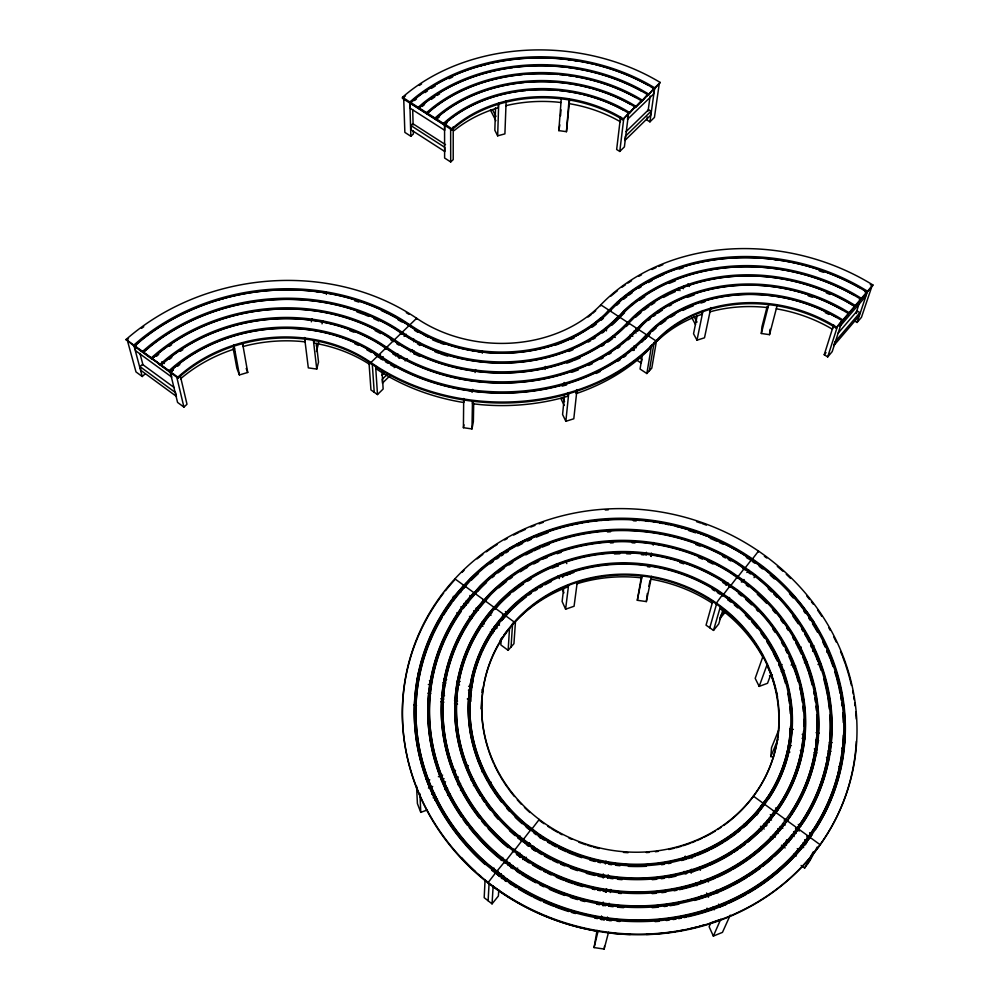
<?xml version="1.0" encoding="UTF-8"?>
<svg xmlns="http://www.w3.org/2000/svg" width="999" height="999" viewBox="0 0 999 999"><rect width="100%" height="100%" fill="white"/><g stroke="black" fill="none" stroke-linecap="round" stroke-linejoin="round"><path stroke-width="1.5" d="M453.221 126.786L453.209 159.64L450.699 161.95L444.617 158.029L444.567 123.913L448.676 120.392A135.04 104.92 4.7 0 1 623.376 110.04L629.208 113.449L634.989 106.905L629.208 113.449M453.334 600.874L453.334 596.291M454.895 579.707L454.907 578.846L463.736 585.277L457.367 593.381A216.471 200.324 15.7 0 0 463.986 843.081M460.502 612.237L460.527 609.203M460.664 592.457L460.689 589.422L466.72 582.829M473.701 403.184L473.364 421.678L471.978 428.921L463.411 427.697L463.698 398.489M463.836 398.876L463.811 402.497L461.625 402.172A191.833 152.298 2.9 0 1 380.769 371.828L376.498 369.006L376.336 366.546M463.923 588.061L463.923 587.2M453.509 600.624A214.885 198.863 15.7 0 1 458.591 594.193L471.516 579.208A215.085 199.001 15.6 0 1 743.131 554.32L759.477 565.496A215.085 199.001 15.6 0 1 814.36 827.984L808.303 837.037L814.01 828.658A214.885 198.863 15.7 0 0 837.437 775.361M465.896 585.052L464.897 586.987M471.978 428.921L472.465 401.273M472.602 401.348L472.564 403.758L481.356 404.695A191.833 152.298 2.9 0 0 559.74 398.476L567.994 396.191L568.356 392.582M470.866 701.348L471.041 693.893M512.874 868.705L504.595 861.837L496.79 871.39L505.606 878.608A214.885 198.863 15.7 0 0 802.11 845.142L807.704 837.587L802.459 844.467A215.085 199.001 15.6 0 1 505.656 877.959L488.299 864.422A215.085 199.001 15.6 0 1 458.603 593.331L464.885 586.113L473.763 592.569L467.807 599.412A203.222 187.974 15.6 0 0 496.565 855.319L512.937 868.044A203.222 187.974 15.6 0 0 792.707 836.65L803.983 821.141A203.222 187.974 15.6 0 0 752.759 572.914L737.287 562.3A203.222 187.974 15.6 0 0 479.995 586.001L467.794 600.262A203.034 187.849 15.6 0 0 435.826 764.422M473.763 592.569L473.738 593.431L479.97 586.863A203.034 187.849 15.6 0 1 737.025 563.161L752.484 573.776A203.034 187.849 15.6 0 1 803.646 821.827L793.218 836.225M463.511 608.154A201.448 186.376 15.6 0 1 469.031 601.073L481.131 586.913A201.636 186.513 15.6 0 1 736.5 563.361L751.86 573.901A201.636 186.513 15.6 0 1 802.609 820.229L796.89 828.733L797.227 828.046L787.187 820.753L781.705 827.834A189.785 175.512 15.6 0 1 521.128 856.88L505.856 845.079A189.785 175.512 15.6 0 1 478.284 606.318L489.647 593.731A189.785 175.512 15.6 0 1 730.606 571.391L745.092 581.356A189.785 175.512 15.6 0 1 792.269 813.411L786.288 822.177M472.627 683.491L472.702 680.494L471.128 689.422M474.138 595.142L474.912 593.418L483.803 599.887L478.259 607.167A189.61 175.387 15.6 0 0 459.64 787.05M475.724 592.569L474.925 594.293M482.28 353.246L482.342 350.774M495.529 107.692L494.842 130.27L497.664 135.839L504.907 133.866L506.143 100.812M498.376 104.995L498.289 107.717A127.01 98.913 4.7 0 0 454.046 130.657M497.664 135.839L498.726 102.797M478.671 761.75L478.771 758.765L482.367 767.619L482.192 772.052M456.805 644.855A188.024 173.926 15.6 0 0 506.893 844.555L522.015 856.243A188.024 173.926 15.6 0 0 780.094 827.484L790.896 812.512A188.199 174.038 15.6 0 0 744.193 582.355L729.819 572.464A188.199 174.038 15.6 0 0 490.784 594.642L479.495 607.979M484.99 600.749L484.965 601.598L485.014 600.761L493.918 607.242L488.773 614.098A176.186 162.949 15.6 0 0 464.76 764.535M481.73 699.874L481.031 708.791M481.993 692.382L482.105 689.385M485.564 600.973L485.589 600.124M481.156 768.631L481.293 764.959M494.742 608.541L494.705 609.39L500.437 603.271A174.613 161.476 15.6 0 1 509.989 594.38M495.079 608.965L500.474 602.422A174.775 161.588 15.6 0 1 723.101 581.618L736.475 590.871A174.775 161.588 15.6 0 1 779.232 804.819L769.467 818.019A174.775 161.588 15.6 0 1 530.207 844.505L516.171 833.703A174.775 161.588 15.6 0 1 490.047 614.073L495.117 608.116L504.07 614.635L499.313 621.053A162.775 150.512 15.5 0 0 468.931 722.814M495.467 608.553L495.504 607.704M485.089 879.62L484.19 897.676L492.045 903.858L498.364 896.053L498.801 890.022M490.609 786.375L490.834 781.93M842.906 741.758L842.769 744.18L844.617 740.484M487.899 882.879L495.779 872.626L487.2 865.646A216.671 200.462 15.6 0 1 457.38 592.519L470.392 578.296A216.671 200.462 15.6 0 1 743.905 553.259L752.272 558.716L751.985 559.602L758.503 551.073L758.241 551.947M501.186 639.01L500.861 644.954L508.141 650.299L513.936 643.693L515.484 621.415M488.111 900.761L489.035 884.277M505.457 615.322L500.599 621.041A161.351 149.151 15.5 0 0 525.337 823.601L538.274 833.516A161.351 149.151 15.5 0 0 758.566 809.29L767.619 797.152A161.351 149.151 15.5 0 0 728.708 599.425L716.333 590.846A161.351 149.151 15.5 0 0 510.214 610.227L505.407 616.158L510.164 611.063A161.201 149.051 15.5 0 1 526.523 596.728M492.045 903.858L493.169 885.951M508.141 650.299L509.54 628.134M496.753 872.04L495.504 870.329M495.779 872.626L495.716 873.313L491.683 870.141M511.051 646.99L512.612 623.289M514.21 622.901L514.273 622.065L505.282 615.509M498.101 873.039L498.139 872.389M789.897 735.351L790.534 726.261M569.567 100.375L566.458 131.681L558.803 130.607L561.301 98.439M560.526 115.809L560.988 109.803M773.551 756.98L770.841 756.58L771.515 747.689L778.496 730.569M504.532 860.426L504.582 859.764M504.545 862.512L504.57 861.875M460.889 611.8A201.448 186.376 15.6 0 0 497.614 854.782L505.556 861.263L513.336 851.148L513.274 851.822L512.475 851.185M545.142 369.43L545.379 366.433M797.227 828.046L791.071 836.288A201.448 186.376 15.6 0 1 513.848 867.382L497.652 854.108A201.636 186.513 15.6 0 1 469.043 600.224L474.163 594.293M566.458 131.681L569.143 98.701M569.13 99.513L568.793 103.584A127.01 98.913 4.7 0 1 618.643 120.779L620.329 121.766L620.804 117.732M767.132 306.606L761.937 326.823L761.325 333.491L769.53 334.653L770.004 329.308M539.81 548.526L540.072 545.516M513.536 849.949L513.598 849.275M484.44 601.398L479.52 607.13A188.199 174.038 15.6 0 0 506.943 843.868L514.298 850.574L522.027 840.509L529.258 845.803A176.361 163.062 15.6 0 0 770.753 819.055L775.861 812.499L785.838 819.754M515.084 851.148L514.373 849.874M564.41 395.991L562.587 414.498L565.859 421.303L573.801 418.768L576.985 389.56M800.561 753.733A174.613 161.476 15.6 0 1 778.92 805.519L769.155 818.718A174.613 161.476 15.6 0 1 530.132 845.179L522.552 838.86M522.976 839.947L530.656 829.944L537.325 834.802A162.937 150.624 15.5 0 0 759.852 810.314L764.585 804.282L774.525 811.525L774.213 812.224M565.859 421.303L568.681 393.668M523.488 840.321L523.563 839.647M576.485 389.997L576.086 393.606L578.096 392.957A191.833 152.298 2.9 0 0 646.977 351.448L650.249 348.114L650.661 345.654M529.308 845.878L529.607 843.243L527.647 845.641M531.443 828.521L531.356 829.207L525.262 824.3A161.201 149.051 15.5 0 1 481.78 652.609M531.83 829.57L531.905 828.883M563.748 587.712L562.125 601.498L565.609 609.203L574.075 606.243L577.285 581.855M533.229 848.888L533.541 846.265L531.593 848.675M533.503 850.149L533.866 847.202M620.554 116.796L616.658 149.5L619.767 151.436L624.387 146.903L628.596 113.099L622.789 119.668A125.05 97.178 4.7 0 0 451.898 129.907L444.43 125.137L447.003 122.815M600.674 305.844L600.799 304.832A206.231 170.954 14.9 0 1 872.901 284.977L867.207 292.22L859.165 287.5A194.118 160.876 14.9 0 0 615.734 305.294L605.781 315.185A139.286 110.24 2.9 0 1 414.523 329.283L401.71 320.941A202.947 170.554 -8.6 0 0 141.783 339.935L134.828 345.829L135.102 346.84L142.782 352.447L149.375 346.865A191.583 161.026 -8.6 0 1 395.354 328.758L408.179 337.15A149.288 118.207 2.9 0 0 613.573 321.89L623.513 311.963A183.254 151.91 14.9 0 1 853.845 295.017M619.767 151.436L623.738 118.744M650.936 556.281L651.298 553.271M607.042 920.091L607.417 917.032M608.716 906.305L609.09 903.246M610.389 892.519L610.764 889.46M651.273 556.455L651.635 553.434M597.04 930.406L594.08 947.576L604.158 949.05L604.507 946.178M641.483 576.248L637.325 600.287L646.353 601.585L647.34 593.506M653.209 545.142L653.533 542.532M565.609 609.203L568.606 584.852M601.111 919.043L601.498 915.958M602.822 905.156L603.209 902.072M646.016 555.357L646.39 552.285M601.311 919.742L601.698 916.645M603.034 905.806L603.408 902.709M605.894 892.045L606.268 888.985M607.579 878.321L607.954 875.261M606.281 891.92L606.655 888.86M607.979 878.146L608.354 875.087M628.396 112.987L627.472 119.368L653.471 94.131L654.233 88.711M602.897 876.722L603.246 873.95M540.209 838.124L540.584 835.152M634.577 106.668L634.852 107.979M606.343 330.919L606.73 327.884M609.015 310.202L604.607 315.422A137.825 109.128 2.9 0 1 415.397 329.383L402.597 321.041A204.258 171.716 -8.6 0 0 141.071 340.159L135.127 345.154M635.589 107.268L641.346 100.749L640.734 100.375L641.196 101.836L635.589 107.268L629.358 103.609A146.266 113.661 4.7 0 0 440.596 114.723L435.976 118.669L435.989 119.755L443.431 124.513L447.727 120.817A136.251 105.906 4.7 0 1 525.949 90.472M610.814 311.051L610.938 310.052M641.196 101.836L641.346 100.749M641.957 101.099L647.664 94.63L641.957 101.099L635.289 97.215A157.492 122.402 4.7 0 0 432.53 109.053L427.547 113.287L427.56 114.373L434.99 119.118L439.647 115.147A147.465 114.635 4.7 0 1 524.175 82.492M617.857 317.632L623.651 310.964A183.416 151.985 14.9 0 1 854.17 294.006L861.425 298.339L861.088 299.338L853.508 294.88A181.993 150.799 14.9 0 0 624.712 311.713L614.772 321.653A150.749 119.331 2.9 0 1 407.28 337.063L394.443 328.659A190.26 159.865 -8.6 0 0 150.1 346.653L143.556 352.185L143.819 353.196L151.561 358.828L157.705 353.596A178.921 150.362 -8.6 0 1 388.062 336.526L400.899 344.955A160.739 127.31 2.9 0 0 622.577 328.384L632.504 318.406A171.154 141.846 14.9 0 1 848.163 302.422L854.957 306.468L860.364 300.175L860.701 299.176L859.789 298.614L859.452 299.6L860.364 300.175M648.264 94.992L653.97 88.524L648.264 94.992L646.84 94.131M618.181 317.295L618.306 316.283L610.102 310.914M624.562 312.724L619.268 318.007L619.405 317.008L627.672 322.402L627.534 323.414M619.28 318.019L619.417 317.02M647.265 116.97L646.852 119.967L649.937 121.853L654.432 117.432L659.153 84.453M648.089 110.976L650.149 95.979M619.954 317.32L620.092 316.321M652.921 87.912L652.772 88.998L653.821 89.61M651.086 111.201L650.499 115.409L624.85 140.497L625.362 136.326L651.086 111.201L648.601 109.678L626.086 131.643M649.937 121.853L654.707 87.812L660.227 82.467A191.184 148.664 4.7 0 0 402.472 97.278L402.51 98.377L409.865 103.072L412.437 100.787M660.227 82.467L654.545 88.899L651.385 86.988M627.035 323.926L627.172 322.927M628.646 324.138L628.771 323.127L637.062 328.546L636.912 329.545M629.133 323.614L629.283 322.615M636.238 330.244L636.4 329.245M637.325 330.981L642.744 324.65A157.755 130.669 14.9 0 1 842.095 309.777L848.363 313.524L848.051 314.523L842.557 320.904L836.338 317.295A145.642 120.629 14.9 0 0 651.823 331.156L641.932 341.221A185.177 146.653 2.9 0 1 385.289 360.676L372.39 352.147A152.26 127.872 -8.5 0 0 175.237 366.945L170.017 371.453L177.572 402.422L183.928 407.093L187 404.27L180.295 375.824M638.498 328.933L638.024 330.269M642.245 355.594L640.072 369.043L646.84 373.526L651.798 368.132L656.668 339.747M646.478 334.702L646.316 335.701L646.49 334.715L638.186 329.283L632.842 334.677A173.701 137.537 2.9 0 1 392.669 352.759L379.795 344.268A164.922 138.524 -8.5 0 0 166.821 360.152L161.176 365.01L161.426 366.009L169.218 371.69L174.475 367.145A153.609 129.058 -8.5 0 1 373.326 352.21L386.226 360.726A183.679 145.517 2.9 0 0 640.709 341.446L650.749 330.382A147.065 121.803 14.9 0 1 837.012 316.408L842.881 319.917L842.557 320.904M647.427 336.426L647.602 335.439L655.956 340.896A134.965 111.776 14.9 0 1 836.613 327.197L866.857 291.995L865.184 296.978L839.884 326.461L841.071 322.764M647.752 335.277L647.589 336.276L649.625 334.203M646.84 373.526L651.598 345.204M649.325 370.816L654.133 342.47M170.442 372.277L173.464 369.68L170.255 372.44L178.084 378.146A140.971 118.419 -8.5 0 1 371.004 363.499A195.142 154.62 2.9 0 0 655.781 341.883L655.956 340.896A195.292 154.695 2.9 0 1 370.941 362.512A141.096 118.481 -8.5 0 0 177.847 377.16L170.017 371.453M558.803 130.607L559.84 124.838M678.059 290.547L678.533 287.937L680.019 290.659M683.328 288.773L683.865 285.839M475.049 372.54L475.624 369.555M472.065 392.37L472.639 389.373M417.994 680.544L417.545 682.916L417.382 678.933M463.411 427.697L463.973 424.8M637.325 600.287L642.182 575.849M697.202 315.572L693.543 333.766L696.99 340.172L704.495 337.812L710.888 307.567M702.609 310.589L701.847 314.323A136.938 113.636 14.9 0 0 656.83 341.383M696.99 340.172L702.884 311.451M648.851 586.263L650.049 580.456M646.353 601.585L651.56 576.323M709.789 310.726L710.314 308.241M605.394 863.96L606.056 861.088M603.196 877.996L603.846 875.149M594.08 947.576L598.164 930.756M304.558 337.525L308.316 367.869L316.758 369.068L318.519 362.088L316.421 343.843M316.446 351.511L318.693 342.62M316.371 346.141L317.12 343.169M322.028 323.863L322.777 320.904M311.301 321.828L312.075 318.818M761.325 333.491L768.868 303.921M604.158 949.05L608.541 932.267M769.53 334.653L777.259 305.07M712.737 601.248L706.043 625.174L713.511 630.406L718.743 623.938L722.702 610.476M715.921 603.746L722.389 594.855M709.777 627.784L716.57 603.92M722.602 596.003L722.839 595.167M768.681 798.763A162.775 150.512 15.5 0 0 729.37 599.263L723.226 594.805L729.882 586.113L729.645 586.95L729.407 585.776M713.511 630.406L720.416 606.593M720.416 616.708L719.779 618.868L725.586 611.713M729.632 586.962L729.882 586.113M730.119 587.287L730.369 586.438M775.911 812.674L780.281 806.418A176.186 162.949 15.6 0 0 737.125 590.709L730.494 585.913L737.1 577.272L736.85 578.121L736.375 576.76M786.862 821.44L791.945 814.11A189.61 175.387 15.6 0 0 744.829 582.217L737.712 577.072L744.292 568.468L744.018 569.343M743.031 568.668L743.293 567.807M744.879 568.294L751.435 559.74L751.161 560.601M745.004 570.029L745.266 569.168M749.899 559.777L750.174 558.916M842.145 320.766L832.192 351.636L827.696 356.918L824.237 354.72L833.666 324.875M832.904 328.097L833.69 325.637M754.095 577.634L755.019 574.725M655.781 341.883A134.853 111.713 14.9 0 1 836.3 328.184L836.613 327.197M827.696 356.918L837.224 327.11M841.932 320.642L836.3 328.184M847.914 313.249L848.051 314.523M848.301 313.386L849.088 312.687L842.769 308.891A159.178 131.856 14.9 0 0 641.683 323.888L631.78 333.903A172.352 136.463 2.9 0 1 393.531 351.823L380.656 343.344A166.408 139.785 -8.5 0 0 165.834 359.353L160.127 364.248L160.377 365.247L166.071 360.352A166.259 139.698 -8.5 0 1 380.719 344.343L393.581 352.822A172.203 136.401 2.9 0 0 631.63 334.902L641.52 324.887A159.041 131.793 14.9 0 1 842.457 309.89M160.377 365.247L152.335 358.579L158.441 353.384A177.585 149.188 -8.5 0 1 387.137 336.438L400 344.88A162.225 128.434 2.9 0 0 623.788 328.159L633.703 318.169A169.867 140.734 14.9 0 1 847.814 302.31L853.87 305.906L854.22 307.33L848.763 313.674M854.22 307.33L853.87 305.906M854.957 306.468L855.281 305.482L848.488 301.436A171.291 141.92 14.9 0 0 632.654 317.407L622.727 327.385A160.876 127.36 2.9 0 1 400.861 343.956L387.999 335.527A179.083 150.449 -8.6 0 0 157.455 352.597L151.311 357.829L151.561 358.828M856.031 313.112L859.377 303.022M856.318 313.499L857.179 310.926L859.939 312.662L858.653 316.521L833.678 345.754L834.902 341.945L859.939 312.662M865.671 291.346L865.334 292.345L866.495 293.044L861.088 299.338M854.782 321.041L857.08 322.465L867.557 291.209L872.901 284.977M871.677 287.013L861.45 317.332L857.08 322.465M684.265 859.028L685.264 856.143M763.298 655.481L755.182 678.358L759.19 686.388L767.544 683.279L771.253 673.314M686.375 873.838L687.387 870.991M691.957 858.153L692.969 855.306L702.222 851.648M694.954 856.405L695.754 854.207M759.19 686.388L767.444 663.673M753.071 796.827L753.358 796.116L763.261 803.321L758.278 809.989A161.201 149.051 15.5 0 1 538.186 834.202L531.593 829.395L539.235 819.455L539.148 820.154A149.375 138.099 15.5 0 0 544.005 823.713M812.599 651.261L813.723 648.513M770.841 756.58L777.834 739.61M816.757 659.215L817.894 656.493M710.826 922.739L709.128 926.735L713.348 936.088L722.464 932.367L730.219 915.171M757.167 814.809L760.426 807.417M826.76 652.06L827.921 649.325M763.124 803.808L763.423 803.096M743.356 827.609A162.775 150.512 15.5 0 0 759.552 811.013L764.585 804.295M713.348 936.088L720.828 919.068M773.863 812.699L774.175 812M774.562 811.737L774.874 811.051M775.536 813.186L780.606 805.718A176.361 163.062 15.6 0 0 737.387 589.86L723.888 580.544A176.361 163.062 15.6 0 0 499.338 601.498L488.798 613.249A176.361 163.062 15.6 0 0 515.084 834.902L528.071 845.666M775.861 812.499L770.441 819.742A176.186 162.949 15.6 0 1 747.527 842.369M784.977 821.178L785.301 820.491M796.141 829.707L796.478 829.02M797.926 827.035L797.589 827.721L802.259 820.916A201.448 186.376 15.6 0 0 826.498 762.337M843.643 736.75L844.942 734.103L844.467 743.219L841.845 748.488M798.226 829.707L798.563 829.033L808.641 836.363M808.266 837.012L808.616 836.338L807.354 838.261M809.165 835.763L809.515 835.089M801.111 865.484L804.62 868.044L813.136 852.01M807.317 864.272L813.748 852.184M817.207 847.027L810.014 860.501L804.62 868.044M819.729 845.366L820.092 844.692L809.952 837.312L809.602 837.986L815.746 828.895A216.671 200.462 15.6 0 0 760.376 564.51L752.247 558.741M762.961 804.033L767.319 797.864A161.201 149.051 15.5 0 0 787.474 750.187M764.285 804.994L768.98 798.051A162.937 150.624 15.5 0 0 729.62 598.413L717.132 589.76A162.937 150.624 15.5 0 0 509.065 609.303L499.35 620.217A162.937 150.624 15.5 0 0 524.263 824.787L530.319 830.419M806.842 841.857L812.399 834.165M760.152 807.804L765.771 800.261M809.028 838.598L803.408 846.178A216.471 200.324 15.7 0 1 747.677 893.568M785.476 823.238L781.38 828.508A189.61 175.387 15.6 0 1 732.542 869.517M534.902 850.936L536.65 848.775M502.072 878.67L504.033 876.26M510.864 867.856L512.812 865.459M519.655 857.055L521.603 854.657M528.434 846.253L530.394 843.843M505.244 881.143L507.192 878.733M522.802 859.49L524.762 857.092M720.729 615.634L724.612 610.851M515.734 870.466L517.669 868.069M524.475 859.677L526.423 857.279M499.375 876.148L501.311 873.763M508.091 865.446L510.027 863.074M516.808 854.744L518.743 852.372M746.827 572.477L748.738 570.142M518.419 855.706L520.342 853.333M527.097 845.054L529.02 842.681M741.295 581.93L743.268 579.52M501.286 878.046L503.234 875.648M727.647 599.875L729.595 597.489M742.22 581.967L744.168 579.582M492.082 870.466L494.03 868.094M500.824 859.802L502.759 857.429M518.281 838.473L520.217 836.101M725.836 585.002L727.809 582.592M495.317 872.989L497.265 870.616M512.774 851.635L514.71 849.25M521.503 840.946L523.439 838.573M728.895 587.125L730.868 584.702M505.556 861.263L506.618 862.062M496.128 873.613L498.064 871.24M504.857 862.936L506.793 860.564M522.302 841.57L524.238 839.197M507.305 630.631L508.816 628.846M501.461 620.804L505.057 616.558M491.883 612.699L490.01 614.909A174.613 161.476 15.6 0 0 481.53 626.448M824.237 354.72L826.036 352.61M838.124 333.167L857.179 310.926M504.033 615.484L509.015 610.152A162.775 150.512 15.5 0 1 716.895 590.609L723.226 594.792M502.235 619.717L508.204 612.999M645.491 336.588L650.586 331.381A146.94 121.753 14.9 0 1 836.7 317.395M644.904 339.161L649.974 333.716M493.881 608.091L499.3 602.347A176.186 162.949 15.6 0 1 723.651 581.393L730.481 585.913M483.778 600.736L489.61 594.592A189.61 175.387 15.6 0 1 730.356 572.252L737.712 577.072M477.497 591.545L481.106 587.762A201.448 186.376 15.6 0 1 486.513 582.579M606.306 313.873L611.425 308.529M464.722 585.039L470.367 579.158A216.471 200.324 15.7 0 1 743.643 554.133L751.997 559.577M645.654 335.589L640.859 340.459A183.828 145.579 2.9 0 1 386.163 359.74L373.264 351.211A153.746 129.121 -8.5 0 0 174.238 366.146L168.981 370.691L169.218 371.69M641.77 342.22L646.578 337.337M626.323 326.461L628.109 324.663M617.994 316.621L613.711 320.891A149.4 118.257 2.9 0 1 408.141 336.139L395.304 327.747A191.758 161.126 -8.6 0 0 149.113 345.854L142.52 351.436L142.782 352.447M618.93 318.369L614.635 322.652A150.637 119.281 2.9 0 1 611.7 325.349M609.74 310.314L614.56 305.544A195.379 161.988 14.9 0 1 859.502 287.637M368.918 361.538L370.954 389.96L377.497 394.555L383.141 389.023L382.043 371.066M387.637 374.013L382.23 379.308L382.467 383.117L390.01 375.711M394.13 367.657L396.291 365.534M410.364 351.773L412.525 349.65M405.107 360.914L407.267 358.803M381.755 375.349L383.928 373.226M399.076 358.429L401.248 356.306M395.791 356.156L397.964 354.046M378.296 357.005L380.507 354.87M380.981 358.866L383.179 356.73M404.108 336.413L406.318 334.278M377.884 355.794L370.941 362.512L371.004 363.499M408.978 325.686L402.185 332.267L402.222 333.266M385.339 349.063L387.55 346.928M628.134 113.986L649.887 92.919M622.789 119.668L628.271 114.061M443.431 124.513L443.431 123.414L447.727 119.73A136.364 105.944 4.7 0 1 624.088 109.291L629.345 112.363M444.567 123.913L451.898 128.821A125.137 97.215 4.7 0 1 622.914 118.581M127.647 341.421L135.989 371.928L142.245 376.511L145.33 373.751M403.733 99.163L404.857 132.392L410.839 136.251L413.374 133.991L413.286 130.969M161.426 366.009L161.563 364.66M435.989 119.755L439.523 116.721M176.498 396.453L140.996 370.467L139.96 366.596L142.457 364.373L174.363 387.687M410.789 125.487L444.805 147.365L444.83 151.561L410.914 129.72L410.789 125.487L412.824 123.676L445.529 144.68M142.245 376.511L133.804 345.092L140.809 339.148A204.445 171.816 -8.6 0 1 402.56 320.03L415.372 328.371A137.937 109.166 2.9 0 0 604.732 314.423L614.685 304.533A195.542 162.063 14.9 0 1 859.827 286.638L867.557 291.209M410.839 136.251L409.827 101.985L415.559 97.14A181.281 140.946 4.7 0 1 647.764 83.791L654.707 87.812M137.238 343.281L134.053 346.079L126.099 339.473A215.622 181.231 -8.6 0 1 416.633 318.269A127.835 101.161 2.9 0 0 600.799 304.832L608.99 310.19M512.837 67.57A169.905 132.13 4.7 0 0 423.576 103.859L418.194 108.391L410.839 103.709L410.814 102.61L416.496 97.802A179.957 139.91 4.7 0 1 647.077 84.54L654.557 88.899M180.532 378.846L182.218 377.397A143.132 120.417 -8.6 0 1 234.44 349.013L234.041 346.491M434.99 119.118L434.977 118.032L439.647 114.048A147.59 114.685 4.7 0 1 630.057 102.86L635.726 106.181M152.597 359.578L152.972 358.054M156.506 356.256L158.691 354.395M647.414 94.48L641.196 90.859A168.719 131.156 4.7 0 0 424.5 103.421L419.155 107.929L419.18 109.028L426.573 113.749L426.561 112.65L431.58 108.391A158.816 123.426 4.7 0 1 635.988 96.466L642.095 100.012M143.819 353.196L144.393 351.473M426.573 113.749L431.605 109.49A158.691 123.376 4.7 0 1 522.402 74.575M427.56 114.373L428.059 112.85M418.194 108.391L418.169 107.305L423.551 102.76A170.042 132.18 4.7 0 1 641.895 90.11L648.413 93.906M419.18 109.028L419.842 107.343M422.19 106.481L424.525 104.52M414.585 100.524L416.521 98.901M410.726 102.31L415.584 98.239A181.144 140.884 4.7 0 1 594.005 64.298M726.423 904.282L718.406 907.517A216.471 200.324 15.7 0 0 727.01 903.983M416.558 786.076L417.407 803.583L420.766 812.374L427.397 809.902M818.006 664.497L820.741 663.473M431.755 794.255L434.64 793.194M444.73 789.46L447.614 788.386M457.692 784.652L460.576 783.591M470.666 779.857L473.551 778.795M779.208 665.646L782.13 664.572M433.129 797.789L436.014 796.715M791.071 665.084L793.993 663.998M434.64 800.037L437.512 798.963M447.564 795.229L450.437 794.168M460.502 790.434L463.374 789.36M473.426 785.626L476.298 784.565M769.48 675.749L772.389 674.662M781.131 671.428L784.04 670.341M792.769 667.107L795.679 666.021M804.42 662.774L807.329 661.7M441.196 779.732L444.068 778.671M798.363 648.126L801.248 647.065M428.434 788.086L432.704 786.5M442.682 782.829L445.529 781.78M455.507 778.096L458.354 777.047M811.138 646.852L814.01 645.804M426.923 780.893L429.782 779.832M438.361 776.685L442.657 775.099M452.672 771.415L455.532 770.366M465.546 766.683L468.406 765.634M710.127 923.076L719.63 919.667M567.869 586.9L567.932 586.875A151.623 140.347 15.6 0 0 516.333 620.429M543.306 532.854L541.296 533.541A220.342 204.183 15.8 0 0 533.366 536.65M566.645 574.974L573.876 572.477M542.919 558.99L547.102 557.567M545.417 532.142L553.995 529.258M546.928 347.003L554.982 344.53M700.923 303.047L704.77 301.86M576.598 583.916L581.118 582.542A151.623 140.347 15.6 0 1 636.95 577.385L641.72 577.884M680.082 267.57L687.699 265.272M233.291 346.328L234.503 349.001M233.204 348.476L236.875 368.256L239.41 374.95L247.727 372.465L242.62 343.631M554.645 529.145L560.252 527.484A220.342 204.183 15.8 0 1 568.556 525.412M216.97 300.324L225.412 297.914M709.527 311.975L713.536 310.889A136.938 113.636 14.9 0 1 763.586 307.18L767.894 307.655M479.907 66.021L487.25 64.098M505.681 105.744L509.54 104.845A127.01 98.913 4.7 0 1 556.955 102.073L560.988 102.522M608.254 932.766L618.631 933.84A224.288 207.842 15.8 0 0 630.332 934.49M305.332 341.908L300.861 341.433A143.132 120.417 -8.6 0 0 247.427 345.379L243.007 346.516L242.345 342.769M645.779 521.066L648.726 521.378M568.156 59.615L575.886 60.689M773.064 259.24L781.33 260.402M316.471 291.483L324.987 292.682M473.051 350.724L481.705 351.948M649.113 520.829L658.229 522.127M647.514 566.67L649.987 567.02M443.643 679.045L446.653 679.482M457.18 680.993L460.189 681.43M790.346 728.983L793.368 729.42M816.058 732.692L819.093 733.129M429.433 680.669L432.442 681.093M442.982 682.617L445.991 683.054M456.543 684.565L459.552 685.002M468.593 686.301L471.603 686.738L471.516 690.684L468.431 690.247M802.209 734.365L805.231 734.802M428.334 684.465L431.418 684.914M802.072 738.323L805.082 738.761M815.634 740.271L818.656 740.709M829.207 742.232L832.217 742.669M427.834 693.206L430.869 693.643M441.496 695.179L444.53 695.616M467.295 698.9L470.329 699.337M788.373 745.192L791.42 745.629M814.31 748.925L817.357 749.362M828.034 750.898L831.093 751.348M440.846 698.701L443.893 699.138M454.52 700.674L457.567 701.111M800.336 750.536L803.396 750.973M814.085 752.509L817.145 752.959M440.896 701.76L443.918 702.197M454.52 703.721L457.542 704.158M786.875 751.648L789.922 752.085M826.448 757.354L829.495 757.791M413.836 705.082L416.533 705.469M838.735 766.383L841.445 766.77M606.805 862.387L616.995 863.873M601.261 919.242L604.233 919.679M607.192 920.116L610.152 920.541M776.273 308.803L776.335 308.816A136.938 113.636 14.9 0 1 830.656 328.196L832.517 329.32M650.973 579.17L651.036 579.183A151.623 140.347 15.6 0 1 710.426 602.022L712.449 603.371M597.914 931.23L595.342 930.843A224.288 207.842 15.8 0 1 498.926 890.596L493.793 886.762M646.703 95.217L647.514 95.717M863.685 290.035L867.207 292.22M402.472 97.278L409.827 101.985M410.814 102.61L418.169 107.305M419.155 107.929L426.561 112.65M427.547 113.287L434.977 118.032M435.976 118.669L443.431 123.414M416.296 330.307L418.194 331.543A133.079 105.569 2.9 0 0 421.466 333.504M746.39 557.492L748.726 559.015M635.614 329.133L638.186 330.819M633.578 331.306L636.151 332.992M630.269 334.565L632.829 336.251M390.634 339.697L392.932 341.196L392.882 340.197M396.578 343.606L398.888 345.117M633.728 346.129L636.251 347.789M612.774 335.801L615.309 337.462M631.73 348.276L634.253 349.937M631.218 348.813L633.753 350.474M639.323 357.63L641.857 359.29L641.233 363.099L636.201 359.777M722.851 582.479L726.635 584.964M379.096 357.53L382.854 360.015M717.307 592.494L719.73 594.093M369.68 364.485L367.907 363.311A143.132 120.417 -8.6 0 0 314.023 343.107L313.674 340.597M406.593 323.539L413.261 328.097M748.189 556.992L755.806 562.2M374.613 354.445L376.848 355.994M753.246 560.476L761.5 566.62A220.342 204.183 15.8 0 1 768.343 571.965M752.384 561.475L754.657 563.111M748.301 572.39L750.499 573.975M161.875 361.713L164.373 363.524M505.394 611.513L507.904 613.336M775.574 807.966L778.096 809.802M798.251 824.462L800.773 826.298M809.602 832.716L812.125 834.552M126.099 339.473L133.804 345.092M134.828 345.829L142.52 351.436M143.556 352.185L151.311 357.829M152.335 358.579L160.127 364.248M161.176 365.01L168.981 370.691M136.875 347.627L134.378 345.804L135.727 350.824L171.778 377.098L170.205 371.278M139.373 349.438L170.579 372.165M482.879 599.537L485.389 601.361M773.326 811.001L775.848 812.836M784.677 819.255L787.2 821.091M807.379 835.788L809.902 837.624M502.41 614.86L504.932 616.695M784.128 820.017L786.65 821.852M795.479 828.283L799.262 831.043M806.83 836.55L809.352 838.386M469.805 595.516L472.327 597.352M770.266 814.585L772.714 816.383M782.554 823.551L785.002 825.336M793.606 831.618L796.066 833.403M804.67 839.672L807.13 841.47L805.406 844.804L802.896 842.981M488.523 613.486L491.033 615.309M768.993 818.231L771.503 820.067M780.294 826.485L782.804 828.308M791.595 834.727L794.105 836.563M534.053 833.166L536.176 834.714M720.104 608.703L722.065 610.139A151.623 140.347 15.6 0 1 763.136 657.717L763.174 657.779M466.158 600.923L468.618 602.722M476.024 608.129L478.496 609.939M496.99 623.451L499.463 625.262M766.683 820.529L769.143 822.327M777.784 828.646L780.244 830.444M801.223 845.766L803.683 847.577M139.96 366.596L175.562 392.644L176.186 395.179M463.798 603.521L466.258 605.319M473.663 610.739L476.136 612.549M494.655 626.086L497.115 627.896M764.472 823.501L766.945 825.311M775.586 831.63L778.059 833.441M786.7 839.759L789.16 841.57M494.055 626.748L496.528 628.558M763.923 824.25L766.395 826.061M786.151 840.509L788.611 842.319M797.252 848.638L799.724 850.449M460.839 606.768L463.311 608.578M481.83 622.152L484.303 623.963M491.708 629.395L494.18 631.206M760.489 826.323L764.185 829.045M772.839 835.376L775.311 837.187M783.953 843.518L786.425 845.329M469.418 616.383L471.878 618.181M480.494 624.5L482.954 626.311M490.334 631.718L492.794 633.528M759.315 828.983L761.775 830.793M770.391 837.112L772.851 838.91M781.468 845.229L785.152 847.939M793.768 854.245L796.228 856.056M456.893 612.662L459.278 614.41M744.342 823.775L746.628 825.461M515.147 850.474L522.09 855.581A188.199 174.038 15.6 0 0 780.406 826.797M516.421 854.133L521.053 857.554M506.68 861.388L513.898 866.732A201.636 186.513 15.6 0 0 791.408 835.614M495.754 872.664L504.682 879.282A216.671 200.462 15.6 0 0 803.758 845.516M498.164 875.136L500.324 876.735M502.485 878.333L504.632 879.932A216.471 200.324 15.7 0 0 506.918 881.53M527.584 826.323L535.614 832.467M496.74 874.088L499.775 876.46M526.236 827.122L528.271 828.77M522.477 839.547L516.108 834.39A174.613 161.476 15.6 0 1 463.898 662.699M518.231 838.173L521.428 840.758M508.029 847.564L505.806 845.753A189.61 175.387 15.6 0 1 488.211 828.671M502.31 860.726L496.515 855.993A203.034 187.849 15.6 0 1 469.255 827.647M495.467 870.991L488.274 865.084A214.885 198.863 15.7 0 1 417.082 691.608M687.936 283.878L689.385 286.526M694.055 316.608L697.002 322.078M691.808 317.757L695.491 324.575M819.892 633.441L824.15 641.52M773.626 653.358L776.548 659.09M492.569 109.765L495.991 116.483M490.409 109.977L495.854 120.704M564.135 382.467L565.459 385.189M562.524 397.452L564.56 401.648M560.826 398.414L564.185 405.394M565.509 560.814L566.795 563.611M716.62 890.159L717.894 892.931M707.18 879.182L708.453 881.955M718.606 904.157L719.879 906.93M767.269 665.958L769.218 670.242A151.623 140.347 15.6 0 1 773.601 681.942M699.1 867.444L700.399 870.279M556.518 563.636L557.767 566.396M561.538 574.662L562.787 577.41M700.836 880.431L702.11 883.228M706.58 893.031L708.491 897.227M712.961 907.03L714.235 909.827M558.141 575.824L559.39 578.583M691.47 869.28L692.744 872.077M562.037 588.573L563.973 592.844M689.922 870.416L691.183 873.213M695.629 882.991L696.89 885.776M701.323 895.554L702.597 898.351M707.03 908.128L708.303 910.926M684.115 871.39L685.277 873.975M425.874 778.196L429.358 787.175M246.204 368.456L247.727 372.465M233.454 348.926L234.528 351.773M135.864 344.917L136.139 345.929M139.935 353.434L143.019 365.047M177.847 377.16L178.084 378.146M176.786 377.197L183.928 407.093M233.816 344.618L239.41 374.95M304.87 338.149L305.182 340.659M313.386 340.272L316.758 369.068M326.111 291.883L326.373 294.43M372.277 363.873L374.225 392.257M375.624 366.208L377.497 394.555M377.697 355.644L377.759 356.631M378.871 355.881L378.821 354.882L385.739 348.176L385.801 349.175L385.314 347.902M379.932 355.632L379.995 356.618M386.713 348.301L386.663 347.29L393.531 340.647L393.581 341.646M387.537 347.889L387.587 348.876M394.505 340.746L394.455 339.747L401.273 333.142L401.311 334.153M395.104 340.197L395.142 341.196M400.412 332.555L400.449 333.554M419.942 793.793L420.766 812.374M417.245 690.634L416.858 681.605L418.581 672.689L418.706 675.724M402.609 332.542L402.659 333.541M410.089 324.937L410.127 325.949M409.915 325.824L409.902 324.8L416.633 318.269L416.67 319.28M413.611 338.711L413.698 341.745M413.998 350.849L414.098 353.883M412.699 109.84L413.124 124.937M419.43 342.407L419.518 345.454M436.301 118.369L436.313 119.468M451.898 128.821L451.898 129.907M450.649 129.108L450.699 161.95M856.343 741.32A228.309 211.326 15.7 0 1 562.25 922.502A228.309 211.326 15.7 0 1 436.039 603.571M436.863 602.372A228.309 211.326 15.7 0 1 443.681 592.994M445.479 590.721A228.309 211.326 15.7 0 1 453.921 580.781M461.95 572.415A228.309 211.326 15.7 0 1 464.036 570.392M477.097 558.891A228.309 211.326 15.7 0 1 482.829 554.42M486.338 551.823A228.309 211.326 15.7 0 1 493.518 546.865M494.73 546.066A228.309 211.326 15.7 0 1 497.177 544.492M504.657 539.959A228.309 211.326 15.7 0 1 507.205 538.523M513.623 535.064A228.309 211.326 15.7 0 1 518.856 532.442M520.167 531.805A228.309 211.326 15.7 0 1 525.486 529.358M530.869 527.047A228.309 211.326 15.7 0 1 534.952 525.412M539.06 523.851A228.309 211.326 15.7 0 1 543.219 522.365M605.307 509.977A228.309 211.326 15.7 0 1 608.266 509.815M696.553 521.678A228.309 211.326 15.7 0 1 700.811 523.114M702.235 523.601A228.309 211.326 15.7 0 1 706.455 525.137M764.36 556.256A228.309 211.326 15.7 0 1 766.77 558.029M777.309 566.396A228.309 211.326 15.7 0 1 782.966 571.291M786.275 574.313A228.309 211.326 15.7 0 1 790.596 578.433M806.755 595.978A228.309 211.326 15.7 0 1 809.577 599.437M811.425 601.785A228.309 211.326 15.7 0 1 813.223 604.145M817.607 610.152A228.309 211.326 15.7 0 1 821.79 616.308M828.77 627.697A228.309 211.326 15.7 0 1 830.231 630.282M833.715 636.838A228.309 211.326 15.7 0 1 836.338 642.157M840.571 651.623A228.309 211.326 15.7 0 1 842.244 655.744M842.781 657.117A228.309 211.326 15.7 0 1 845.329 664.073M845.803 665.471A228.309 211.326 15.7 0 1 851.448 685.401M852.696 691.196A228.309 211.326 15.7 0 1 853.258 694.093M853.77 697.015A228.309 211.326 15.7 0 1 854.245 699.937M854.682 702.859A228.309 211.326 15.7 0 1 855.069 705.794M855.718 711.688A228.309 211.326 15.7 0 1 856.293 719.068M464.31 661.45A174.613 161.476 15.6 0 1 480.819 627.534M513.011 591.858A174.613 161.476 15.6 0 1 523.488 584.003M527.859 581.093A174.613 161.476 15.6 0 1 531.206 578.995M552.297 568.119A174.613 161.476 15.6 0 1 558.429 565.621M614.46 553.946A174.613 161.476 15.6 0 1 619.855 553.771M626.598 553.771A174.613 161.476 15.6 0 1 630.644 553.896M641.433 554.645A174.613 161.476 15.6 0 1 644.118 554.932M679.869 562.562A174.613 161.476 15.6 0 1 683.741 563.836M738.361 593.369A174.613 161.476 15.6 0 1 741.52 595.904M745.654 599.388A174.613 161.476 15.6 0 1 751.635 604.832M756.418 609.577A174.613 161.476 15.6 0 1 758.278 611.525M772.814 629.095A174.613 161.476 15.6 0 1 775.124 632.379M781.58 642.532A174.613 161.476 15.6 0 1 783.566 646.003M785.464 649.525A174.613 161.476 15.6 0 1 787.274 653.096M788.998 656.693A174.613 161.476 15.6 0 1 793.156 666.483M793.631 667.719A174.613 161.476 15.6 0 1 796.265 675.249M796.665 676.51A174.613 161.476 15.6 0 1 798.164 681.593M799.787 688.011A174.613 161.476 15.6 0 1 800.361 690.596M800.636 691.895A174.613 161.476 15.6 0 1 802.409 702.334M802.884 706.281A174.613 161.476 15.6 0 1 803.371 711.55M803.745 719.48A174.613 161.476 15.6 0 1 803.745 726.098M803.533 731.393A174.613 161.476 15.6 0 1 800.836 752.434M760.102 565.384A216.471 200.324 15.7 0 1 815.396 829.582M746.34 894.33A216.471 200.324 15.7 0 1 728.433 903.346M717.095 908.016A216.471 200.324 15.7 0 1 688.136 916.707M686.788 917.007A216.471 200.324 15.7 0 1 684.065 917.582M681.343 918.131A216.471 200.324 15.7 0 1 678.621 918.643M675.873 919.117A216.471 200.324 15.7 0 1 673.126 919.555M668.993 920.166A216.471 200.324 15.7 0 1 666.221 920.516M659.278 921.265A216.471 200.324 15.7 0 1 655.082 921.615M619.942 921.49A216.471 200.324 15.7 0 1 617.132 921.253M611.513 920.666A216.471 200.324 15.7 0 1 608.703 920.316M604.495 919.742A216.471 200.324 15.7 0 1 600.299 919.08M597.514 918.605A216.471 200.324 15.7 0 1 594.73 918.081M575.449 913.536A216.471 200.324 15.7 0 1 571.378 912.349M568.668 911.525A216.471 200.324 15.7 0 1 555.319 906.88M553.995 906.38A216.471 200.324 15.7 0 1 543.581 902.035M541.008 900.873A216.471 200.324 15.7 0 1 533.404 897.202M532.155 896.565A216.471 200.324 15.7 0 1 518.668 889.073M516.283 887.624A216.471 200.324 15.7 0 1 513.911 886.138M512.737 885.389A216.471 200.324 15.7 0 1 509.228 883.091M485.089 864.485A216.471 200.324 15.7 0 1 464.997 844.255M492.145 577.622A201.448 186.376 15.6 0 1 494.455 575.699M497.977 572.889A201.448 186.376 15.6 0 1 503.996 568.381M508.953 564.959A201.448 186.376 15.6 0 1 512.737 562.487M525.786 554.895A201.448 186.376 15.6 0 1 532.542 551.485M533.916 550.836A201.448 186.376 15.6 0 1 539.435 548.326M542.232 547.14A201.448 186.376 15.6 0 1 549.3 544.355M607.479 531.93A201.448 186.376 15.6 0 1 610.551 531.743M695.791 544.542A201.448 186.376 15.6 0 1 700.162 546.178M722.776 556.493A201.448 186.376 15.6 0 1 725.511 557.954M728.234 559.465A201.448 186.376 15.6 0 1 730.931 561.013M768.206 588.673A201.448 186.376 15.6 0 1 771.565 591.87M773.763 594.043A201.448 186.376 15.6 0 1 776.997 597.365M792.881 616.221A201.448 186.376 15.6 0 1 798.213 623.751M801.56 628.908A201.448 186.376 15.6 0 1 803.171 631.518M804.744 634.153A201.448 186.376 15.6 0 1 806.268 636.813M807.017 638.149A201.448 186.376 15.6 0 1 809.19 642.207M810.589 644.929A201.448 186.376 15.6 0 1 818.019 661.713M818.568 663.136A201.448 186.376 15.6 0 1 821.103 670.341M823.763 679.108A201.448 186.376 15.6 0 1 827.459 695.479M827.721 696.977A201.448 186.376 15.6 0 1 829.345 709.065M829.844 715.147A201.448 186.376 15.6 0 1 829.732 739.572M829.47 742.632A201.448 186.376 15.6 0 1 826.797 760.826M731.38 870.166A189.61 175.387 15.6 0 1 716.982 877.397M715.759 877.946A189.61 175.387 15.6 0 1 706.992 881.543M705.719 882.017A189.61 175.387 15.6 0 1 698.001 884.702M696.703 885.114A189.61 175.387 15.6 0 1 679.482 889.684M676.785 890.246A189.61 175.387 15.6 0 1 674.075 890.783M665.896 892.132A189.61 175.387 15.6 0 1 661.775 892.681M656.256 893.281A189.61 175.387 15.6 0 1 652.097 893.618M621.378 893.506A189.61 175.387 15.6 0 1 618.581 893.256M606.043 891.682A189.61 175.387 15.6 0 1 603.271 891.233M600.511 890.733A189.61 175.387 15.6 0 1 597.739 890.209M594.992 889.634A189.61 175.387 15.6 0 1 592.245 889.023M582.704 886.6A189.61 175.387 15.6 0 1 574.637 884.165M573.301 883.728A189.61 175.387 15.6 0 1 565.359 880.918M564.048 880.406A189.61 175.387 15.6 0 1 556.268 877.222M551.173 874.924A189.61 175.387 15.6 0 1 547.39 873.101M546.128 872.477A189.61 175.387 15.6 0 1 543.643 871.215M541.171 869.904A189.61 175.387 15.6 0 1 532.692 865.097M529.145 862.911A189.61 175.387 15.6 0 1 523.339 859.115M485.514 825.636A189.61 175.387 15.6 0 1 482.03 821.515M479.508 818.368A189.61 175.387 15.6 0 1 460.327 788.423M815.184 748.825A188.024 173.926 15.6 0 1 790.571 813.198M457.38 643.581A188.024 173.926 15.6 0 1 468.806 622.689M469.567 621.515A188.024 173.926 15.6 0 1 478.621 609.065M498.926 587.812A188.024 173.926 15.6 0 1 506.493 581.53M509.84 578.97A188.024 173.926 15.6 0 1 512.112 577.31M520.279 571.765A188.024 173.926 15.6 0 1 523.876 569.53M525.087 568.793A188.024 173.926 15.6 0 1 527.522 567.37M533.728 563.973A188.024 173.926 15.6 0 1 538.798 561.426M557.142 553.733A188.024 173.926 15.6 0 1 561.188 552.347M610.389 542.919A188.024 173.926 15.6 0 1 613.274 542.769M632.067 542.782A188.024 173.926 15.6 0 1 634.964 542.944M698.501 557.454A188.024 173.926 15.6 0 1 702.522 559.14M707.841 561.525A188.024 173.926 15.6 0 1 713.086 564.06M746.228 584.977A188.024 173.926 15.6 0 1 748.501 586.775M757.329 594.305A188.024 173.926 15.6 0 1 766.67 603.384M772.539 609.752A188.024 173.926 15.6 0 1 775.349 613.049M780.756 619.792A188.024 173.926 15.6 0 1 783.328 623.264M786.638 627.971A188.024 173.926 15.6 0 1 788.236 630.357M792.794 637.674A188.024 173.926 15.6 0 1 794.23 640.159M795.641 642.657A188.024 173.926 15.6 0 1 798.313 647.727M798.95 649A188.024 173.926 15.6 0 1 801.423 654.17M802.597 656.78A188.024 173.926 15.6 0 1 805.331 663.386M805.843 664.71A188.024 173.926 15.6 0 1 808.253 671.44M808.703 672.789A188.024 173.926 15.6 0 1 812.212 685.127M813.76 692.082A188.024 173.926 15.6 0 1 814.297 694.892M814.784 697.689A188.024 173.926 15.6 0 1 815.421 701.922M815.958 706.156A188.024 173.926 15.6 0 1 816.383 710.414M816.695 714.672A188.024 173.926 15.6 0 1 816.695 734.615M816.495 737.462A188.024 173.926 15.6 0 1 815.771 744.567M745.304 844.13A176.186 162.949 15.6 0 1 739.585 848.376M738.423 849.2A176.186 162.949 15.6 0 1 733.666 852.384M732.467 853.158A176.186 162.949 15.6 0 1 709.49 865.371M708.141 865.958A176.186 162.949 15.6 0 1 693.031 871.603M675.873 876.198A176.186 162.949 15.6 0 1 668.556 877.609M664.135 878.321A176.186 162.949 15.6 0 1 661.176 878.733M656.705 879.257A176.186 162.949 15.6 0 1 652.222 879.682M622.09 879.682A176.186 162.949 15.6 0 1 617.557 879.257M613.036 878.733A176.186 162.949 15.6 0 1 610.039 878.321M604.045 877.359A176.186 162.949 15.6 0 1 598.089 876.198M595.117 875.536A176.186 162.949 15.6 0 1 586.288 873.301M577.584 870.653A176.186 162.949 15.6 0 1 570.441 868.131M564.797 865.908A176.186 162.949 15.6 0 1 560.626 864.123M557.867 862.874A176.186 162.949 15.6 0 1 552.422 860.264M551.073 859.59A176.186 162.949 15.6 0 1 544.43 856.031M541.82 854.532A176.186 162.949 15.6 0 1 537.949 852.222M536.675 851.435A176.186 162.949 15.6 0 1 531.643 848.163M515.034 835.576A176.186 162.949 15.6 0 1 509.49 830.669M498.126 819.18A176.186 162.949 15.6 0 1 494.28 814.784M490.596 810.276A176.186 162.949 15.6 0 1 486.226 804.507M484.552 802.147A176.186 162.949 15.6 0 1 482.117 798.576M480.556 796.166A176.186 162.949 15.6 0 1 465.247 765.846M482.38 651.298A161.201 149.051 15.5 0 1 499.662 623.001M528.871 595.004A161.201 149.051 15.5 0 1 531.243 593.319M534.877 590.871A161.201 149.051 15.5 0 1 537.337 589.298M539.822 587.774A161.201 149.051 15.5 0 1 542.345 586.288M544.905 584.852A161.201 149.051 15.5 0 1 551.411 581.48M562.162 576.71A161.201 149.051 15.5 0 1 564.91 575.636M566.296 575.124A161.201 149.051 15.5 0 1 570.466 573.651M712.237 589.335A161.201 149.051 15.5 0 1 714.822 590.896M728.458 600.274A161.201 149.051 15.5 0 1 730.831 602.11M734.327 604.957A161.201 149.051 15.5 0 1 737.737 607.892M745.379 615.072A161.201 149.051 15.5 0 1 749.525 619.38M751.535 621.59A161.201 149.051 15.5 0 1 757.317 628.433M760.938 633.154A161.201 149.051 15.5 0 1 764.385 637.999M766.845 641.72A161.201 149.051 15.5 0 1 772.152 650.636M772.851 651.935A161.201 149.051 15.5 0 1 777.447 661.201M778.646 663.898A161.201 149.051 15.5 0 1 781.393 670.741M781.892 672.127A161.201 149.051 15.5 0 1 783.341 676.298M783.79 677.697A161.201 149.051 15.5 0 1 785.451 683.341M787.824 693.343A161.201 149.051 15.5 0 1 789.46 703.483M789.797 706.393A161.201 149.051 15.5 0 1 790.371 713.698M790.371 728.358A161.201 149.051 15.5 0 1 789.784 735.676M789.635 737.137A161.201 149.051 15.5 0 1 788.823 742.956M788.586 744.417A161.201 149.051 15.5 0 1 787.774 748.75M740.384 830.144A162.775 150.512 15.5 0 1 737.337 832.604M736.3 833.416A162.775 150.512 15.5 0 1 731.031 837.312M729.944 838.061A162.775 150.512 15.5 0 1 724.45 841.707M723.326 842.407A162.775 150.512 15.5 0 1 710.551 849.512M709.352 850.099A162.775 150.512 15.5 0 1 697.027 855.456M695.766 855.931A162.775 150.512 15.5 0 1 688.099 858.603M686.8 859.003A162.775 150.512 15.5 0 1 681.58 860.539M670.953 863.086A162.775 150.512 15.5 0 1 668.269 863.611M664.21 864.322A162.775 150.512 15.5 0 1 661.488 864.747M646.39 866.27A162.775 150.512 15.5 0 1 628.346 866.333M620.004 865.733A162.775 150.512 15.5 0 1 615.846 865.271M611.7 864.722A162.775 150.512 15.5 0 1 608.94 864.297M600.699 862.774A162.775 150.512 15.5 0 1 597.976 862.174M595.254 861.525A162.775 150.512 15.5 0 1 589.847 860.114M581.83 857.679A162.775 150.512 15.5 0 1 575.249 855.356M573.95 854.869A162.775 150.512 15.5 0 1 567.494 852.234M566.221 851.685A162.775 150.512 15.5 0 1 558.666 848.151M556.181 846.89A162.775 150.512 15.5 0 1 551.298 844.255M550.099 843.581A162.775 150.512 15.5 0 1 547.702 842.194M544.155 840.034A162.775 150.512 15.5 0 1 538.374 836.263M522.127 823.7A162.775 150.512 15.5 0 1 515.147 817.232M509.49 811.413A162.775 150.512 15.5 0 1 506.78 808.403M501.623 802.234A162.775 150.512 15.5 0 1 493.044 790.371M492.32 789.26A162.775 150.512 15.5 0 1 488.211 782.492M487.562 781.355A162.775 150.512 15.5 0 1 481.093 768.518M480.469 767.095A162.775 150.512 15.5 0 1 476.011 755.519M475.524 754.058A162.775 150.512 15.5 0 1 470.104 731.805M469.867 730.306A162.775 150.512 15.5 0 1 469.093 724.312M417.245 690.209A214.885 198.863 15.7 0 1 423.002 661.638M423.389 660.314A214.885 198.863 15.7 0 1 433.091 634.577M433.666 633.329A214.885 198.863 15.7 0 1 442.058 617.619M443.469 615.284A214.885 198.863 15.7 0 1 447.177 609.527M447.939 608.403A214.885 198.863 15.7 0 1 451.873 602.809M471.503 580.069A214.885 198.863 15.7 0 1 478.459 573.488M490.047 563.861A214.885 198.863 15.7 0 1 493.331 561.388M496.678 558.978A214.885 198.863 15.7 0 1 498.926 557.417M501.211 555.881A214.885 198.863 15.7 0 1 503.508 554.37M505.819 552.897A214.885 198.863 15.7 0 1 508.166 551.448M517.719 545.978A214.885 198.863 15.7 0 1 522.614 543.431M527.584 541.021A214.885 198.863 15.7 0 1 531.343 539.285M536.426 537.1A214.885 198.863 15.7 0 1 542.869 534.54M544.155 534.065A214.885 198.863 15.7 0 1 548.076 532.654M633.403 520.766A214.885 198.863 15.7 0 1 636.213 520.929M688.885 530.644A214.885 198.863 15.7 0 1 695.629 532.829M710.189 538.349A214.885 198.863 15.7 0 1 716.67 541.183M719.243 542.37A214.885 198.863 15.7 0 1 723.076 544.205M759.203 566.358A214.885 198.863 15.7 0 1 762.574 568.943M770.229 575.187A214.885 198.863 15.7 0 1 774.475 578.908M789.497 593.768A214.885 198.863 15.7 0 1 793.243 597.964M803.795 611.113A214.885 198.863 15.7 0 1 805.456 613.374M808.666 617.969A214.885 198.863 15.7 0 1 810.226 620.304M812.512 623.838A214.885 198.863 15.7 0 1 817.557 632.242M822.814 642.12A214.885 198.863 15.7 0 1 825.236 647.165M826.96 650.973A214.885 198.863 15.7 0 1 830.157 658.716M830.669 660.027A214.885 198.863 15.7 0 1 833.041 666.583M834.764 671.89A214.885 198.863 15.7 0 1 836.338 677.235M836.712 678.583A214.885 198.863 15.7 0 1 838.423 685.339M838.735 686.7A214.885 198.863 15.7 0 1 840.147 693.518M840.646 696.266A214.885 198.863 15.7 0 1 841.308 700.386M841.707 703.146A214.885 198.863 15.7 0 1 842.057 705.918M842.769 712.849A214.885 198.863 15.7 0 1 843.331 722.602M843.318 735.177A214.885 198.863 15.7 0 1 842.706 744.942M842.444 747.739A214.885 198.863 15.7 0 1 837.786 774M792.369 837.324A203.034 187.849 15.6 0 1 774.325 856.505M772.252 858.391A203.034 187.849 15.6 0 1 762.537 866.483M760.289 868.193A203.034 187.849 15.6 0 1 748.638 876.31M747.439 877.072A203.034 187.849 15.6 0 1 732.504 885.614M731.218 886.275A203.034 187.849 15.6 0 1 712.662 894.48M711.3 895.004A203.034 187.849 15.6 0 1 704.407 897.439M703.009 897.901A203.034 187.849 15.6 0 1 694.58 900.449M678.771 904.195A203.034 187.849 15.6 0 1 669.992 905.718M667.045 906.143A203.034 187.849 15.6 0 1 664.085 906.53M658.154 907.179A203.034 187.849 15.6 0 1 652.185 907.654M623.663 907.654A203.034 187.849 15.6 0 1 617.657 907.179M613.161 906.705A203.034 187.849 15.6 0 1 610.164 906.343M605.669 905.718A203.034 187.849 15.6 0 1 602.684 905.244M599.712 904.732A203.034 187.849 15.6 0 1 596.74 904.182M584.939 901.573A203.034 187.849 15.6 0 1 580.556 900.424M577.647 899.6A203.034 187.849 15.6 0 1 570.417 897.389M564.71 895.441A203.034 187.849 15.6 0 1 549.313 889.297M543.843 886.775A203.034 187.849 15.6 0 1 539.797 884.789M535.801 882.729A203.034 187.849 15.6 0 1 521.553 874.475M520.292 873.675A203.034 187.849 15.6 0 1 516.558 871.228M467.482 825.374A203.034 187.849 15.6 0 1 463.199 819.605M461.55 817.257A203.034 187.849 15.6 0 1 436.238 765.746M484.79 736.65A149.375 138.099 15.5 0 1 577.534 582.18A149.375 138.099 15.5 0 1 759.153 649.712A149.375 138.099 15.5 0 1 723.701 825.474M721.328 827.135A149.375 138.099 15.5 0 1 717.719 829.532M715.259 831.081A149.375 138.099 15.5 0 1 703.746 837.424M702.434 838.061A149.375 138.099 15.5 0 1 697.077 840.509M695.716 841.083A149.375 138.099 15.5 0 1 691.608 842.744M690.222 843.268A149.375 138.099 15.5 0 1 683.204 845.691M681.78 846.141A149.375 138.099 15.5 0 1 676.036 847.776M674.587 848.151A149.375 138.099 15.5 0 1 668.743 849.512M658.366 851.348A149.375 138.099 15.5 0 1 655.369 851.747M649.338 852.359A149.375 138.099 15.5 0 1 646.316 852.584M628.059 852.684A149.375 138.099 15.5 0 1 623.476 852.384M599.313 848.563A149.375 138.099 15.5 0 1 593.369 847.04M591.895 846.615A149.375 138.099 15.5 0 1 587.499 845.279M586.038 844.817A149.375 138.099 15.5 0 1 578.833 842.244M571.765 839.347A149.375 138.099 15.5 0 1 568.98 838.099M562.137 834.739A149.375 138.099 15.5 0 1 559.452 833.303M558.116 832.579A149.375 138.099 15.5 0 1 551.573 828.72M550.287 827.921A149.375 138.099 15.5 0 1 547.752 826.273M529.895 812.512A149.375 138.099 15.5 0 1 524.463 807.404M521.328 804.232A149.375 138.099 15.5 0 1 517.32 799.862M514.435 796.503A149.375 138.099 15.5 0 1 508.141 788.398M507.292 787.2A149.375 138.099 15.5 0 1 504.033 782.379M503.246 781.156A149.375 138.099 15.5 0 1 500.974 777.447M500.249 776.198A149.375 138.099 15.5 0 1 494.28 764.722M493.681 763.423A149.375 138.099 15.5 0 1 488.973 751.523M488.523 750.187A149.375 138.099 15.5 0 1 485.102 738.011M595.367 64.623A181.144 140.884 4.7 0 1 647.614 84.878M514.135 67.408A169.905 132.13 4.7 0 1 566.708 67.358M568.019 67.52A169.905 132.13 4.7 0 1 641.758 91.196M523.876 74.438A158.691 123.376 4.7 0 1 557.929 74.401M559.415 74.525A158.691 123.376 4.7 0 1 566.795 75.337M568.269 75.524A158.691 123.376 4.7 0 1 574.138 76.399M575.599 76.648A158.691 123.376 4.7 0 1 635.851 97.552M402.51 98.377A191.034 148.601 4.7 0 1 405.507 95.817M419.343 85.439A191.034 148.601 4.7 0 1 421.59 83.953M424.987 92.607A179.82 139.86 4.7 0 1 427.497 90.884M431.343 88.399A179.82 139.86 4.7 0 1 435.289 86.001M449.013 78.684A179.82 139.86 4.7 0 1 452.572 77.023M431.281 99.4A168.594 131.094 4.7 0 1 434.802 96.965M437.2 95.392A168.594 131.094 4.7 0 1 439.635 93.856M525.536 82.368A147.465 114.635 4.7 0 1 591.246 88.299M592.569 88.661A147.465 114.635 4.7 0 1 629.919 103.946M527.222 90.36A136.251 105.906 4.7 0 1 557.929 90.41M559.215 90.522A136.251 105.906 4.7 0 1 581.955 94.268M583.191 94.568A136.251 105.906 4.7 0 1 623.95 110.365M704.682 924.787A224.288 207.842 15.8 0 1 699.188 926.373M697.801 926.747A224.288 207.842 15.8 0 1 688.036 929.132M685.214 929.732A224.288 207.842 15.8 0 1 676.71 931.343M675.287 931.58A224.288 207.842 15.8 0 1 646.39 934.44M480.819 876.398A224.288 207.842 15.8 0 1 478.671 874.512M475.487 871.64A224.288 207.842 15.8 0 1 461.476 857.542M500.112 640.546A151.623 140.347 15.6 0 1 502.41 637.175M503.996 634.964A151.623 140.347 15.6 0 1 506.468 631.705M774.025 683.266A151.623 140.347 15.6 0 1 775.586 688.586M776.273 691.258A151.623 140.347 15.6 0 1 777.509 696.653M499.625 554.345A220.342 204.183 15.8 0 1 502.01 552.834M509.265 548.488A220.342 204.183 15.8 0 1 514.21 545.754M515.447 545.079A220.342 204.183 15.8 0 1 532.067 537.2M569.942 525.087A220.342 204.183 15.8 0 1 582.567 522.639M585.402 522.202A220.342 204.183 15.8 0 1 588.236 521.79M592.494 521.241A220.342 204.183 15.8 0 1 596.765 520.766M601.061 520.367A220.342 204.183 15.8 0 1 608.216 519.892M634.115 520.017A220.342 204.183 15.8 0 1 639.872 520.442M659.927 523.014A220.342 204.183 15.8 0 1 662.774 523.513M665.621 524.063A220.342 204.183 15.8 0 1 668.456 524.637M675.511 526.223A220.342 204.183 15.8 0 1 688.099 529.632M689.485 530.057A220.342 204.183 15.8 0 1 707.255 536.301M708.603 536.838A220.342 204.183 15.8 0 1 744.755 555.182M770.579 573.801A220.342 204.183 15.8 0 1 777.135 579.47M780.331 582.405A220.342 204.183 15.8 0 1 786.55 588.436M791.545 593.631A220.342 204.183 15.8 0 1 796.378 599M799.175 602.285A220.342 204.183 15.8 0 1 804.595 609.015M806.343 611.313A220.342 204.183 15.8 0 1 809.739 615.958M812.199 619.492A220.342 204.183 15.8 0 1 813.798 621.89M381.518 310.639A207.979 175.125 -8.7 0 1 388.374 313.836M389.722 314.51A207.979 175.125 -8.7 0 1 405.432 323.251M652.747 331.106A145.517 120.567 14.9 0 1 656.118 328.059M660.826 324.188A145.517 120.567 14.9 0 1 665.759 320.542M670.903 317.108A145.517 120.567 14.9 0 1 674.887 314.697M682.904 310.402A145.517 120.567 14.9 0 1 686.338 308.778M687.487 308.254A145.517 120.567 14.9 0 1 693.368 305.794M825.199 312.6A145.517 120.567 14.9 0 1 828.858 314.41M648.426 320.392A157.617 130.607 14.9 0 1 650.461 318.718M653.583 316.271A157.617 130.607 14.9 0 1 655.706 314.685M657.866 313.137A157.617 130.607 14.9 0 1 662.312 310.165M669.23 306.019A157.617 130.607 14.9 0 1 671.603 304.707M687.749 297.265A157.617 130.607 14.9 0 1 694.255 294.892M808.216 295.804A157.617 130.607 14.9 0 1 812.412 297.252M610.901 296.116A206.056 170.866 14.9 0 1 617.469 290.684M622.027 287.225A206.056 170.866 14.9 0 1 625.524 284.715M627.909 283.092A206.056 170.866 14.9 0 1 631.53 280.731M638.973 276.236A206.056 170.866 14.9 0 1 641.52 274.8M651.96 269.48A206.056 170.866 14.9 0 1 655.981 267.632M658.691 266.458A206.056 170.866 14.9 0 1 662.812 264.76M870.266 284.578A206.056 170.866 14.9 0 1 872.564 285.976M616.583 305.394A193.956 160.802 14.9 0 1 619.555 302.709M623.638 299.25A193.956 160.802 14.9 0 1 626.798 296.728M628.945 295.092A193.956 160.802 14.9 0 1 632.217 292.707M638.973 288.149A193.956 160.802 14.9 0 1 641.283 286.688M648.388 282.542A193.956 160.802 14.9 0 1 652.022 280.582M679.033 269.131A193.956 160.802 14.9 0 1 683.079 267.832M819.305 270.866A193.956 160.802 14.9 0 1 823.551 272.352M639.71 300.212A181.83 150.724 14.9 0 1 644.755 296.728M669.293 283.379A181.83 150.724 14.9 0 1 675.361 280.844M635.614 317.257A169.718 140.659 14.9 0 1 640.946 312.637M644.268 309.99A169.718 140.659 14.9 0 1 648.851 306.593M651.198 304.97A169.718 140.659 14.9 0 1 654.795 302.597M663.511 297.44A169.718 140.659 14.9 0 1 668.681 294.742M669.992 294.093A169.718 140.659 14.9 0 1 675.324 291.621M826.285 292.857A169.718 140.659 14.9 0 1 829.919 294.43M616.77 302.747A198.963 165.26 15 0 1 622.127 298.401M624.325 296.728A198.963 165.26 15 0 1 663.523 274.625M634.665 348.663A185.027 146.591 2.9 0 1 632.542 350.437M625.936 355.607A185.027 146.591 2.9 0 1 623.651 357.267M620.167 359.715A185.027 146.591 2.9 0 1 617.794 361.301M600.199 371.491A185.027 146.591 2.9 0 1 596.216 373.451M566.62 384.84A185.027 146.591 2.9 0 1 562.175 386.113M393.057 366.246A185.027 146.591 2.9 0 1 390.459 364.76M387.887 363.224A185.027 146.591 2.9 0 1 385.352 361.663M630.456 337.762A173.564 137.475 2.9 0 1 628.159 339.822M619.917 346.591A173.564 137.475 2.9 0 1 617.819 348.176M611.301 352.747A173.564 137.475 2.9 0 1 609.053 354.208M603.296 357.742A173.564 137.475 2.9 0 1 600.948 359.091M592.457 363.599A173.564 137.475 2.9 0 1 588.698 365.397M578.409 369.83A173.564 137.475 2.9 0 1 571.778 372.315M399.937 358.029A173.564 137.475 2.9 0 1 397.502 356.631M395.092 355.207A173.564 137.475 2.9 0 1 392.719 353.746M604.432 331.356A150.637 119.281 2.9 0 1 602.247 332.992M595.454 337.699A150.637 119.281 2.9 0 1 593.106 339.198M590.721 340.659A150.637 119.281 2.9 0 1 588.286 342.083M572.939 349.75A150.637 119.281 2.9 0 1 568.918 351.436M447.839 356.181A150.637 119.281 2.9 0 1 440.634 353.846M439.223 353.346A150.637 119.281 2.9 0 1 434.99 351.773M420.03 345.167A150.637 119.281 2.9 0 1 417.42 343.818M612.674 338.561A162.088 128.371 2.9 0 1 607.941 342.07M604.27 344.605A162.088 128.371 2.9 0 1 601.76 346.241M580.207 357.842A162.088 128.371 2.9 0 1 574.188 360.389M572.964 360.876A162.088 128.371 2.9 0 1 566.783 363.186M419.742 356.431A162.088 128.371 2.9 0 1 413.748 353.559M595.691 310.689A127.722 101.111 2.9 0 1 592.507 313.486M591.408 314.385A127.722 101.111 2.9 0 1 588.049 317.045M603.396 318.256A139.173 110.19 2.9 0 1 601.073 320.279M596.216 324.188A139.173 110.19 2.9 0 1 592.145 327.173M574.375 337.737A139.173 110.19 2.9 0 1 570.791 339.46M443.956 344.33A139.173 110.19 2.9 0 1 440.059 342.894M438.773 342.395A139.173 110.19 2.9 0 1 432.442 339.722M417.982 332.342A139.173 110.19 2.9 0 1 414.548 330.294M600.699 318.044A133.079 105.569 2.9 0 1 582.966 331.768M581.668 332.592A133.079 105.569 2.9 0 1 566.208 340.809M565.047 341.333A133.079 105.569 2.9 0 1 555.506 345.154M428.234 337.187A133.079 105.569 2.9 0 1 423.688 334.765M169.418 346.291A177.435 149.101 -8.6 0 1 171.641 344.755M375.1 330.594A177.435 149.101 -8.6 0 1 380.569 333.529M126.374 340.484A215.434 181.131 -8.6 0 1 128.459 338.686M141.508 328.359A215.434 181.131 -8.6 0 1 143.756 326.735M406.306 312.687A215.434 181.131 -8.6 0 1 408.941 314.285M169.393 359.278A164.773 138.449 -8.5 0 1 171.766 357.442M180.332 351.323A164.773 138.449 -8.5 0 1 182.867 349.662M349.875 330.657A164.773 138.449 -8.5 0 1 353.996 332.23M356.905 311.875A190.097 159.778 -8.6 0 1 363.511 314.298M364.822 314.81A190.097 159.778 -8.6 0 1 368.718 316.396M373.826 318.631A190.097 159.778 -8.6 0 1 378.846 321.016M177.622 366.208A152.123 127.797 -8.5 0 1 179.808 364.498M354.77 343.681A152.123 127.797 -8.5 0 1 358.441 345.404M366.745 349.737A152.123 127.797 -8.5 0 1 371.328 352.435M354.62 300.736A202.772 170.454 -8.6 0 1 358.916 302.11M398.014 319.692A202.772 170.454 -8.6 0 1 401.748 321.94M444.68 124.912L410.114 102.847L410.277 108.304L444.717 130.32L444.68 124.912M466.658 863.386A228.521 211.476 15.7 0 0 848.401 787.587A228.521 211.476 15.7 0 0 573.988 513.161A228.521 211.476 15.7 0 0 466.658 863.386M521.453 803.571A149.525 138.199 15.5 0 0 772.602 759.515A149.525 138.199 15.5 0 0 597.327 576.51A149.525 138.199 15.5 0 0 521.453 803.571"/></g></svg>
